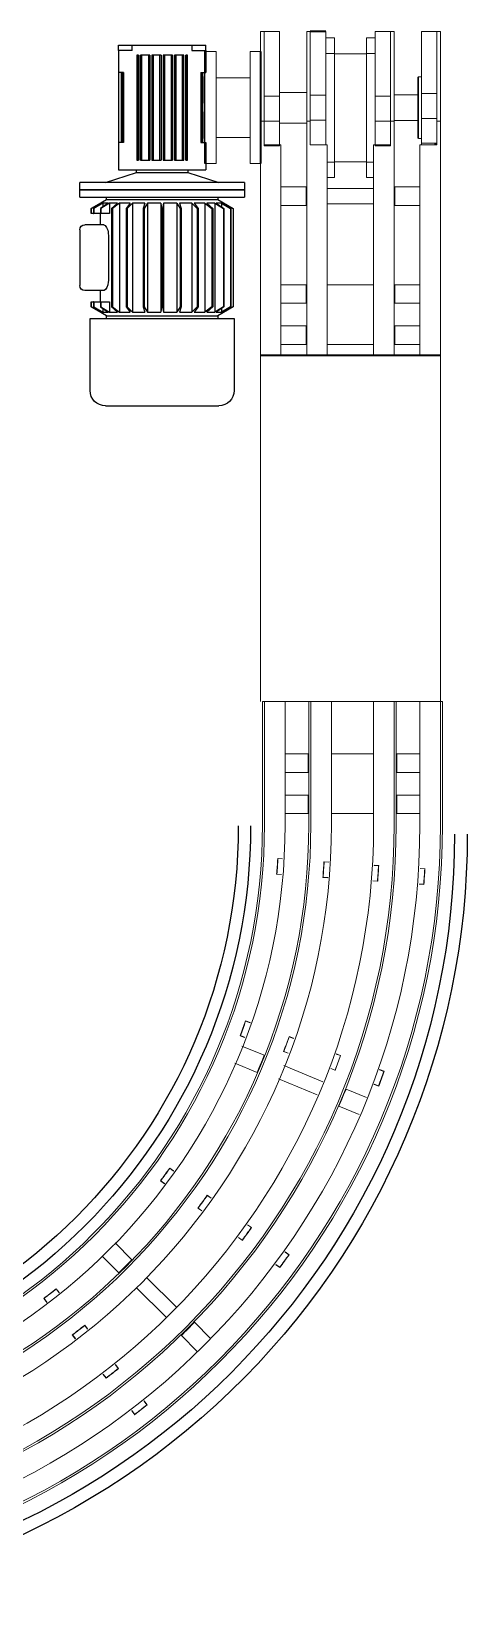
# Model space of a CAD drawing. Header units: millimetres. Extents: x -1052 to 3351, y 0 to 2015.
# Drawn here: x -318.99 to -312.73, y 1707.5 to 1730.28 of the extents above; entities that cross this region are included whole.
import ezdxf

# ---------------------------------------------------------------- set-up
doc = ezdxf.new("R2010")
doc.units = ezdxf.units.MM
for name, color, linetype, lineweight in [('02___PRT_ALL_AXES', 7, 'Continuous', 18), ('175SSD-BZ-10DXF_CONTINUOUS_LINE', 7, 'Continuous', 18), ('175SSD-BZ-11DXF_CONTINUOUS_LINE', 7, 'Continuous', 18), ('175SSD-BZ-30DXF_CONTINUOUS_LINE', 7, 'Continuous', 18), ('AM_CL', 7, 'Continuous', 15), ('PRT0428_DXF_CONTINUOUS_LINE', 7, 'Continuous', 18), ('粗实线层', 7, 'Continuous', 35)]:
    doc.layers.add(name, color=color, linetype=linetype, lineweight=lineweight)
doc.layers.add('@ New Renovation', color=7, linetype='Continuous')

# ---------------------------------------------------------------- blocks, each defined once
blk = doc.blocks.new('GHFF_1')
at = {"color": 0}
blk.add_line((22508.5, 8302.8), (22683.5, 8302.8), dxfattribs=at)
for centre, radius, end in [((23237, 8431.9), 752.5, 182.0888), ((23237, 8431.9), 740, 180), ((23245.1, 8423.8), 550, 180), ((23245.1, 8423.8), 538, 180)]:
    blk.add_arc(centre, radius, 90, end, dxfattribs=at)
at = {"layer": '175SSD-BZ-11DXF_CONTINUOUS_LINE', "color": 0, "linetype": 'Continuous'}
for p, q in [((23257, 9115.8), (23257, 9138.3)), ((23275, 9115.8), (23275, 9138.3)), ((23297, 9115.8), (23297, 9138.3)), ((23315, 9115.8), (23315, 9138.3)), ((23275, 9115.8), (23257, 9115.8)), ((23257.5, 9115.3), (23257, 9115.8)), ((23274.5, 9115.3), (23275, 9115.8)), ((23315, 9115.8), (23297, 9115.8)), ((23297.5, 9115.3), (23297, 9115.8)), ((23314.5, 9115.3), (23315, 9115.8)), ((23257, 9093.3), (23257, 9052.3)), ((23315, 9052.3), (23315, 9093.3)), ((23257.5, 9030.3), (23257, 9029.8)), ((23257, 9007.3), (23257, 9029.8)), ((23257, 9029.8), (23275, 9029.8)), ((23274.5, 9030.3), (23275, 9029.8)), ((23275, 9007.3), (23275, 9029.8)), ((23297.5, 9030.3), (23297, 9029.8)), ((23297, 9007.3), (23297, 9029.8)), ((23297, 9029.8), (23315, 9029.8)), ((23314.5, 9030.3), (23315, 9029.8)), ((23315, 9007.3), (23315, 9029.8)), ((22553, 8411.8), (22530.5, 8411.8)), ((22553, 8411.8), (22553, 8393.8)), ((22553.5, 8411.3), (22553, 8411.8)), ((22616.5, 8411.8), (22575.5, 8411.8)), ((22638.5, 8411.3), (22639, 8411.8)), ((22639, 8393.8), (22639, 8411.8)), ((22661.5, 8411.8), (22639, 8411.8)), ((22553, 8393.8), (22530.5, 8393.8)), ((22553.5, 8394.3), (22553, 8393.8)), ((22638.5, 8394.3), (22639, 8393.8)), ((22661.5, 8393.8), (22639, 8393.8)), ((22553, 8371.8), (22530.5, 8371.8)), ((22553, 8371.8), (22553, 8353.8)), ((22553.5, 8371.3), (22553, 8371.8)), ((22638.5, 8371.3), (22639, 8371.8)), ((22639, 8353.8), (22639, 8371.8)), ((22661.5, 8371.8), (22639, 8371.8)), ((22553, 8353.8), (22530.5, 8353.8)), ((22553.5, 8354.3), (22553, 8353.8)), ((22575.5, 8353.8), (22616.5, 8353.8)), ((22638.5, 8354.3), (22639, 8353.8)), ((22661.5, 8353.8), (22639, 8353.8))]:
    blk.add_line(p, q, dxfattribs=at)
at = {"layer": '175SSD-BZ-30DXF_CONTINUOUS_LINE', "color": 0, "linetype": 'Continuous'}
for p, q in [((23246, 9160.3), (23366, 9160.3)), ((23366, 9158.3), (23246, 9158.3)), ((23246, 9158.3), (23366, 9158.3)), ((23366, 9160.3), (23366, 8985.3)), ((23188.3, 9137.5), (23188, 9142.2)), ((23188.2, 9142), (23188.5, 9137.5)), ((23188.3, 9137.5), (23188.5, 9137.5)), ((23203.5, 9138.6), (23203.2, 9143.1)), ((23203.4, 9143.3), (23203.7, 9138.6)), ((23203.5, 9138.6), (23203.7, 9138.6)), ((23366, 9138.3), (23246, 9138.3)), ((23246, 9115.3), (23366, 9115.3)), ((23007.9, 9099.2), (23006.3, 9103.3)), ((23006.4, 9103.6), (23008.1, 9099.2)), ((23007.9, 9099.2), (23008.1, 9099.2)), ((23366, 9113.3), (23246, 9113.3)), ((23246, 9113.3), (23366, 9113.3)), ((22981, 9086.3), (22989.2, 9066.5)), ((22993.6, 9094), (22992, 9098.3)), ((22992.2, 9098.2), (22993.8, 9094)), ((22993.6, 9094), (22993.8, 9094)), ((23191.5, 9092.6), (23191.2, 9097.3)), ((23191.4, 9097.1), (23191.7, 9092.6)), ((23191.5, 9092.6), (23191.7, 9092.6)), ((23206.6, 9093.7), (23206.3, 9098.2)), ((23206.5, 9098.4), (23206.8, 9093.7)), ((23206.6, 9093.7), (23206.8, 9093.7)), ((23366, 9093.3), (23246, 9093.3)), ((22964.3, 9079.4), (22972.5, 9059.6)), ((22974.2, 9060.3), (22972.5, 9059.6)), ((22973.2, 9059.4), (22972.5, 9059.6)), ((22977.2, 9061.6), (22974.2, 9060.3)), ((22978.4, 9062.1), (22977.2, 9061.6)), ((22983.5, 9064.2), (22978.4, 9062.1)), ((22984.7, 9064.7), (22983.5, 9064.2)), ((22989.2, 9066.5), (22984.7, 9064.7)), ((22988.9, 9065.9), (22989.2, 9066.5)), ((23009, 9051.7), (23007.4, 9056)), ((23007.6, 9055.9), (23009.2, 9051.7)), ((23023.2, 9056.9), (23021.7, 9061.1)), ((23021.8, 9061.3), (23023.5, 9056.9)), ((23023.2, 9056.9), (23023.5, 9056.9)), ((22983.4, 9038.6), (22999, 9000.8)), ((22996.3, 9044), (23012, 9006.2)), ((23009, 9051.7), (23009.2, 9051.7)), ((23194.9, 9044), (23194.5, 9048.7)), ((23194.5, 9048.7), (23194.7, 9048.7)), ((23194.7, 9048.7), (23195.1, 9044.2)), ((23210, 9045.3), (23209.7, 9049.8)), ((23209.7, 9049.8), (23209.9, 9049.8)), ((23209.9, 9049.8), (23210.2, 9045.1)), ((23246, 9052.3), (23366, 9052.3)), ((23366, 9032.3), (23246, 9032.3)), ((23246, 9032.3), (23366, 9032.3)), ((23366, 9030.3), (23246, 9030.3)), ((22830.6, 9007.3), (22828, 9010.9)), ((22828.1, 9011.2), (22830.9, 9007.3)), ((22830.6, 9007.3), (22830.9, 9007.3)), ((23024, 9010.3), (23024.2, 9010.3)), ((23025.6, 9005.9), (23024, 9010.3)), ((23024.2, 9010.3), (23025.8, 9006.1)), ((23038.3, 9015.5), (23038.5, 9015.5)), ((23039.8, 9011.3), (23038.3, 9015.5)), ((23038.5, 9015.5), (23040.1, 9011.1)), ((23246, 9007.3), (23366, 9007.3)), ((22818.3, 8998.4), (22815.6, 9002.1)), ((22815.9, 9002.1), (22818.6, 8998.4)), ((22818.3, 8998.4), (22818.6, 8998.4)), ((23198, 8999.1), (23197.7, 9003.8)), ((23197.9, 9003.8), (23197.7, 9003.8)), ((23197.9, 9003.8), (23198.2, 8999.4)), ((23213.2, 9000.4), (23212.9, 9004.9)), ((23213.1, 9004.9), (23212.9, 9004.9)), ((23213.1, 9004.9), (23213.4, 9000.2)), ((23005.4, 8980.2), (23010, 8982.1)), ((23005.7, 8980.8), (23005.4, 8980.2)), ((23005.4, 8980.2), (23014.4, 8958.5)), ((23010, 8982.1), (23017.5, 8985.2)), ((23017.5, 8985.2), (23022.1, 8987.1)), ((23021.4, 8987.3), (23022.1, 8987.1)), ((23022.1, 8987.1), (23031, 8965.4)), ((23366, 8987.3), (23246, 8987.3)), ((23246, 8987.3), (23366, 8987.3)), ((23366, 8985.3), (23246, 8985.3)), ((22844.8, 8962), (22842.1, 8965.7)), ((22842.4, 8965.7), (22845, 8962)), ((22844.8, 8962), (22845, 8962)), ((22854.5, 8974.8), (22857.3, 8970.9)), ((22857.1, 8970.9), (22854.5, 8974.5)), ((22857.1, 8970.9), (22857.3, 8970.9)), ((23039.6, 8968), (23039.4, 8968)), ((23041, 8963.6), (23039.4, 8968)), ((23039.6, 8968), (23041.1, 8963.8)), ((23053.9, 8973.2), (23053.7, 8973.2)), ((23055.2, 8969), (23053.7, 8973.2)), ((23053.9, 8973.2), (23055.5, 8968.8)), ((22746.8, 8934.8), (22762.4, 8919.2)), ((22883, 8935.3), (22883.2, 8935.3)), ((22885.6, 8931.6), (22883, 8935.3)), ((22883.2, 8935.3), (22885.9, 8931.6)), ((22734.1, 8922), (22749.6, 8906.5)), ((22758.1, 8914.9), (22754.1, 8911)), ((22759, 8915.8), (22758.1, 8914.9)), ((22762.4, 8919.2), (22759, 8915.8)), ((22762.4, 8918.5), (22762.4, 8919.2)), ((22870.7, 8926.4), (22870.9, 8926.4)), ((22873.5, 8922.5), (22870.7, 8926.4)), ((22870.9, 8926.4), (22873.5, 8922.8)), ((22750.9, 8907.8), (22749.6, 8906.5)), ((22750.4, 8906.5), (22749.6, 8906.5)), ((22753.2, 8910), (22750.9, 8907.8)), ((22754.1, 8911), (22753.2, 8910)), ((22777.1, 8901.6), (22806.1, 8872.6)), ((22767.3, 8891.7), (22796.2, 8862.7)), ((22897.4, 8890), (22897.1, 8890)), ((22899.9, 8886.1), (22897.1, 8890)), ((22897.4, 8890), (22900, 8886.4)), ((22909.7, 8898.9), (22909.4, 8898.9)), ((22912.1, 8895.2), (22909.4, 8898.9)), ((22909.7, 8898.9), (22912.4, 8895.2)), ((22682.1, 8873.2), (22685.9, 8870.2)), ((22685.6, 8870.2), (22682.1, 8872.9)), ((22685.6, 8870.2), (22685.9, 8870.2)), ((22676.2, 8858.2), (22672.6, 8861.1)), ((22672.9, 8861.1), (22676.5, 8858.2)), ((22676.2, 8858.2), (22676.5, 8858.2)), ((22816.8, 8852), (22818.8, 8854)), ((22818.8, 8854), (22819.7, 8854.9)), ((22819.7, 8854.9), (22823.2, 8858.4)), ((22822.5, 8858.4), (22823.2, 8858.4)), ((22823.2, 8858.4), (22839.5, 8842.1)), ((22717.6, 8845.5), (22721.4, 8842.5)), ((22721, 8842.5), (22717.6, 8845.2)), ((22721, 8842.5), (22721.4, 8842.5)), ((22810.5, 8845.7), (22813.9, 8849.2)), ((22810.5, 8846.4), (22810.5, 8845.7)), ((22810.5, 8845.7), (22826.7, 8829.4)), ((22813.9, 8849.2), (22814.9, 8850.1)), ((22814.9, 8850.1), (22816.8, 8852)), ((22711.7, 8830.5), (22708.1, 8833.4)), ((22708.4, 8833.4), (22712, 8830.5)), ((22711.7, 8830.5), (22712, 8830.5)), ((22755.7, 8815.4), (22756, 8815.4)), ((22759.4, 8812.6), (22755.7, 8815.4)), ((22756, 8815.4), (22759.6, 8812.6)), ((22746.4, 8803.4), (22746.7, 8803.5)), ((22750.2, 8800.5), (22746.4, 8803.4)), ((22746.7, 8803.5), (22750.1, 8800.8)), ((22791.5, 8787.7), (22791.2, 8787.7)), ((22794.8, 8784.9), (22791.2, 8787.7)), ((22791.5, 8787.7), (22795.1, 8784.9)), ((22782.1, 8775.8), (22781.8, 8775.7)), ((22785.6, 8772.8), (22781.8, 8775.7)), ((22782.1, 8775.8), (22785.6, 8773.1)), ((22579.8, 8700.3), (22584.2, 8698.5)), ((22584.1, 8698.4), (22579.9, 8700.1)), ((22589.5, 8704.5), (22609.2, 8696.3)), ((22578.4, 8684.3), (22574, 8686)), ((22574.3, 8686.1), (22578.5, 8684.5)), ((22578.4, 8684.3), (22578.5, 8684.5)), ((22582.6, 8687.9), (22602.3, 8679.7)), ((22584.1, 8698.4), (22584.2, 8698.5)), ((22604.8, 8685.6), (22603, 8681.4)), ((22606.9, 8690.7), (22604.8, 8685.6)), ((22609.2, 8696.3), (22606.9, 8690.7)), ((22609.5, 8695.7), (22609.2, 8696.3)), ((22621.5, 8683.5), (22625.9, 8681.7)), ((22630.2, 8685.5), (22668, 8669.8)), ((22603, 8681.4), (22602.3, 8679.7)), ((22603, 8680), (22602.3, 8679.7)), ((22620.1, 8667.4), (22615.8, 8669.2)), ((22616, 8669.3), (22620.2, 8667.6)), ((22625.8, 8681.5), (22621.6, 8683.2)), ((22624.9, 8672.6), (22662.7, 8656.9)), ((22625.8, 8681.5), (22625.9, 8681.7)), ((22620.1, 8667.4), (22620.2, 8667.6)), ((22666.6, 8665), (22666.7, 8665.2)), ((22670.8, 8663.3), (22666.6, 8665)), ((22666.7, 8665.2), (22671, 8663.4)), ((22683.7, 8651.3), (22688.7, 8663.4)), ((22688, 8663.2), (22688.7, 8663.4)), ((22688.7, 8663.4), (22710.3, 8654.5)), ((22660.9, 8650.9), (22661, 8651.1)), ((22665.3, 8649.2), (22660.9, 8650.9)), ((22661, 8651.1), (22665.2, 8649.4)), ((22681.5, 8647.5), (22681.8, 8646.8)), ((22681.8, 8646.8), (22683.7, 8651.3)), ((22681.8, 8646.8), (22703.4, 8637.8)), ((22708.3, 8648.2), (22708.4, 8648.3)), ((22712.5, 8646.5), (22708.3, 8648.2)), ((22708.4, 8648.3), (22712.8, 8646.6)), ((22702.6, 8634.1), (22702.7, 8634.3)), ((22707, 8632.3), (22702.6, 8634.1)), ((22702.7, 8634.3), (22706.9, 8632.6)), ((22529.1, 8505.9), (22533.8, 8505.4)), ((22533.8, 8505.2), (22529.3, 8505.7)), ((22533.8, 8505.2), (22533.8, 8505.4)), ((22573.9, 8501.2), (22578.6, 8500.7)), ((22578.5, 8500.5), (22574.1, 8501)), ((22578.5, 8500.5), (22578.6, 8500.7)), ((22532.2, 8490.1), (22527.5, 8490.6)), ((22527.7, 8490.8), (22532.2, 8490.3)), ((22532.2, 8490.1), (22532.2, 8490.3)), ((22577, 8485.4), (22572.3, 8485.9)), ((22572.5, 8486.1), (22577, 8485.6)), ((22577, 8485.4), (22577, 8485.6)), ((22622.3, 8495.9), (22622.3, 8496.1)), ((22622.3, 8496.1), (22627, 8495.6)), ((22626.8, 8495.5), (22622.3, 8495.9)), ((22667.1, 8491.2), (22667.1, 8491.4)), ((22667.1, 8491.4), (22671.8, 8490.9)), ((22671.5, 8490.8), (22667.1, 8491.2)), ((22620.7, 8480.8), (22620.7, 8481)), ((22620.7, 8481), (22625.2, 8480.5)), ((22625.4, 8480.3), (22620.7, 8480.8)), ((22665.5, 8476.1), (22665.5, 8476.3)), ((22665.5, 8476.3), (22670, 8475.8)), ((22670.1, 8475.6), (22665.5, 8476.1)), ((22508.5, 8302.8), (22508.5, 8422.8)), ((22510.5, 8302.8), (22510.5, 8422.8)), ((22510.5, 8422.8), (22510.5, 8302.8)), ((22530.5, 8422.8), (22530.5, 8302.8)), ((22553.5, 8302.8), (22553.5, 8422.8)), ((22555.5, 8302.8), (22555.5, 8422.8)), ((22555.5, 8422.8), (22555.5, 8302.8)), ((22575.5, 8422.8), (22575.5, 8302.8)), ((22616.5, 8302.8), (22616.5, 8422.8)), ((22636.5, 8302.8), (22636.5, 8422.8)), ((22636.5, 8422.8), (22636.5, 8302.8)), ((22638.5, 8422.8), (22638.5, 8302.8)), ((22661.5, 8302.8), (22661.5, 8422.8)), ((22681.5, 8302.8), (22681.5, 8422.8)), ((22681.5, 8422.8), (22681.5, 8302.8)), ((22683.5, 8422.8), (22683.5, 8302.8)), ((22510.5, 8302.8), (22508.5, 8302.8)), ((22530.5, 8302.8), (22510.5, 8302.8)), ((22555.5, 8302.8), (22553.5, 8302.8)), ((22575.5, 8302.8), (22555.5, 8302.8)), ((22636.5, 8302.8), (22616.5, 8302.8)), ((22638.5, 8302.8), (22636.5, 8302.8)), ((22681.5, 8302.8), (22661.5, 8302.8)), ((22683.5, 8302.8), (22681.5, 8302.8))]:
    blk.add_line(p, q, dxfattribs=at)
for radius, start, end in [(737.5, 90, 180), (735.5, 90, 180), (735.5, 90, 180), (715.5, 90, 180), (721.7, 93.3887, 94.6113), (721.5, 93.4044, 94.5956), (692.5, 90, 180), (690.5, 90, 180), (690.5, 90, 180), (721.7, 109.3887, 110.6113), (721.5, 109.4044, 110.5956), (670.5, 90, 180), (676.7, 93.348, 94.652), (676.5, 93.3648, 94.6352), (676.7, 109.348, 110.652), (676.5, 109.3648, 110.6352), (629.5, 90, 180), (623.3, 93.2922, 94.7078), (623.5, 93.3108, 94.6892), (609.5, 90, 180), (609.5, 90, 180), (607.5, 90, 180), (584.5, 90, 180), (721.7, 125.3887, 126.6113), (721.5, 125.4044, 126.5956), (623.3, 109.2922, 110.7078), (623.5, 109.3108, 110.6892), (578.3, 93.2371, 94.7629), (578.5, 93.2572, 94.7428), (564.5, 90, 180), (564.5, 90, 180), (562.5, 90, 180), (676.7, 125.348, 126.652), (676.5, 125.3648, 126.6352), (578.3, 109.2371, 110.7629), (578.5, 109.2572, 110.7428), (623.5, 125.3108, 126.6892), (623.3, 125.2922, 126.7078), (578.3, 125.2371, 126.7629), (578.5, 125.2572, 126.7428), (721.7, 141.3887, 142.6113), (721.5, 141.4044, 142.5956), (676.7, 141.348, 142.652), (676.5, 141.3648, 142.6352), (623.5, 141.3108, 142.6892), (623.3, 141.2922, 142.7078), (578.5, 141.2572, 142.7428), (578.3, 141.2371, 142.7629), (721.7, 157.3887, 158.6113), (721.5, 157.4044, 158.5956), (676.7, 157.348, 158.652), (676.5, 157.3648, 158.6352), (623.5, 157.3108, 158.6892), (623.3, 157.2922, 158.7078), (578.5, 157.2572, 158.7428), (578.3, 157.2371, 158.7629), (721.7, 173.3887, 174.6113), (721.5, 173.4044, 174.5956), (676.7, 173.348, 174.652), (676.5, 173.3648, 174.6352), (623.5, 173.3108, 174.6892), (623.3, 173.2922, 174.7078), (578.5, 173.2572, 174.7428), (578.3, 173.2371, 174.7629)]:
    blk.add_arc((23246, 8422.8), radius, start, end, dxfattribs=at)
at = {"layer": 'PRT0428_DXF_CONTINUOUS_LINE', "color": 0, "linetype": 'Continuous'}
for p, q in [((22517.5, 8302.8), (22508.5, 8302.8)), ((22532.5, 8302.8), (22530.5, 8302.8)), ((22562.4, 8302.8), (22553.5, 8302.8)), ((22616.5, 8302.8), (22575.5, 8302.8)), ((22638.5, 8302.8), (22629.6, 8302.8)), ((22661.5, 8302.8), (22659.5, 8302.8)), ((22683.5, 8302.8), (22674.5, 8302.8))]:
    blk.add_line(p, q, dxfattribs=at)
blk = doc.blocks.new('电机_1')
blk.add_line((200.5, 94.2), (91.5, 94.2))
at = {"layer": '02___PRT_ALL_AXES', "color": 7, "linetype": 'Continuous'}
for p, q in [((91.5, 94.2), (91.5, 84.2)), ((200.5, 94.2), (200.5, 84.2)), ((91.5, 84.2), (200.5, 84.2)), ((117, 84.2), (117, 51.2)), ((175, 84.2), (175, 51.2)), ((91.5, 51.2), (200.5, 51.2)), ((91.5, 51.2), (91.5, 40.2)), ((200.5, 51.2), (200.5, 40.2))]:
    blk.add_line(p, q, dxfattribs=at)
at = {"layer": '@ New Renovation', "color": 0, "linetype": 'Continuous'}
for p, q in [((59, -81.3), (59, 78.7)), ((66, 78.7), (59, 78.7)), ((66, -81.3), (66, 78.7)), ((66, 78.7), (66, -81.3)), ((73, 78.7), (66, 78.7)), ((73, 78.7), (73, -81.3)), ((-59, 68.7), (-129, 68.7)), ((-59, -71.3), (-59, 68.7)), ((-47.8, 67.7), (-56.5, 52.7)), ((-47.8, 67.7), (-53, 58.7)), ((-47.8, 65.5), (-53, 57)), ((-47.8, 65.2), (-53, 56.3)), ((47.8, 67.7), (-47.8, 67.7)), ((-47.8, 67.7), (-47.8, 67.7)), ((47.8, 67.7), (-47.8, 67.7)), ((47.8, 65.5), (-47.8, 65.5)), ((-47.8, 65.2), (-47.8, 65.5)), ((47.8, 65.2), (-47.8, 65.2)), ((47.8, 67.7), (47.8, 67.7)), ((53, 58.7), (47.8, 67.7)), ((56.5, 52.7), (47.8, 67.7)), ((53, 57), (47.8, 65.5)), ((47.8, 65.2), (47.8, 65.5)), ((53, 56.3), (47.8, 65.2)), ((-144, -56.3), (-144, 53.7)), ((-56.5, 52.7), (-59, 52.7)), ((-56.5, -55.3), (-56.5, 52.7)), ((-52, 58.7), (-53, 58.7)), ((-47.8, 58.7), (-53, 51.3)), ((-53, 57), (-53, 58.7)), ((-47.8, 58.2), (-53, 50)), ((-49.5, 56.3), (-53, 56.3)), ((-53, 51.3), (-53, 56.3)), ((53, 50), (-53, 50)), ((-53, 42), (-53, 50)), ((-47.8, 47.9), (-53, 42)), ((-47.8, 47.1), (-53, 40.2)), ((47.8, 58.7), (-47.8, 58.7)), ((-47.8, 58.2), (-47.8, 58.7)), ((47.8, 58.2), (-47.8, 58.2)), ((47.8, 47.9), (-47.8, 47.9)), ((-47.8, 47.1), (-47.8, 47.9)), ((47.8, 47.1), (-47.8, 47.1)), ((53, 51.3), (47.8, 58.7)), ((47.8, 58.2), (47.8, 58.7)), ((53, 50), (47.8, 58.2)), ((53, 42), (47.8, 47.9)), ((47.8, 47.1), (47.8, 47.9)), ((53, 40.2), (47.8, 47.1)), ((53, 56.3), (49.5, 56.3)), ((53, 58.7), (52, 58.7)), ((53, 58.7), (53, 57)), ((53, 56.3), (53, 51.3)), ((53, 50), (53, 42)), ((56.5, -55.3), (56.5, 52.7)), ((59, 52.7), (56.5, 52.7)), ((83, 23.7), (73, 53.7)), ((53, 40.2), (-53, 40.2)), ((-53, 29.8), (-53, 40.2)), ((-47.8, 33.6), (-53, 29.8)), ((-47.8, 32.8), (-53, 27.6)), ((47.8, 33.6), (-47.8, 33.6)), ((-47.8, 32.8), (-47.8, 33.6)), ((47.8, 32.8), (-47.8, 32.8)), ((53, 29.8), (47.8, 33.6)), ((47.8, 32.8), (47.8, 33.6)), ((53, 27.6), (47.8, 32.8)), ((53, 40.2), (53, 29.8)), ((112, 41.2), (85.5, 41.2)), ((85.5, -43.8), (85.5, 41.2)), ((91.5, 40.2), (200.5, 40.2)), ((111.9, 38.2), (115.9, 38.2)), ((111.9, 37.2), (180.1, 37.2)), ((112, 36.2), (112, 41.2)), ((112, 40.2), (180, 40.2)), ((180, 36.2), (112, 36.2)), ((141.7, 38.2), (115.9, 38.2)), ((141.7, 38.2), (143.5, 38.2)), ((143.5, 38.2), (148.5, 38.2)), ((143.5, 37.2), (143.5, 38.2)), ((148.5, 38.2), (150.3, 38.2)), ((148.5, 37.2), (148.5, 38.2)), ((176.1, 38.2), (150.3, 38.2)), ((176.1, 38.2), (180.1, 38.2)), ((201.5, 41.2), (180, 41.2)), ((180, 36.2), (180, 41.2)), ((201.5, 41.2), (206.5, 41.2)), ((201.5, 27.7), (201.5, 41.2)), ((206.5, 33.7), (206.5, 41.2)), ((206.5, 27.7), (206.5, 33.7)), ((53, 27.6), (-53, 27.6)), ((-53, 15.5), (-53, 27.6)), ((-47.8, 17.1), (-53, 15.5)), ((-47.8, 16.1), (-53, 13)), ((47.8, 17.1), (-47.8, 17.1)), ((-47.8, 16.1), (-47.8, 17.1)), ((47.8, 16.1), (-47.8, 16.1)), ((53, 15.5), (47.8, 17.1)), ((47.8, 16.1), (47.8, 17.1)), ((53, 13), (47.8, 16.1)), ((53, 27.6), (53, 15.5)), ((83, -26.3), (83, 23.7)), ((85.5, 23.7), (83, 23.7)), ((95, 21.7), (95, 23.2)), ((95, 23.2), (197, 23.2)), ((95, 22.9), (197, 22.9)), ((95, 21.7), (197, 21.7)), ((95, 10.7), (95, 19.7)), ((95, 19.7), (197, 19.7)), ((95, 18.4), (197, 18.4)), ((197, 23.2), (197, 21.7)), ((197, 19.7), (197, 10.7)), ((206.5, 27.7), (201.5, 27.7)), ((206.5, -30.3), (206.5, 27.7)), ((53, 13), (-53, 13)), ((-53, 0), (-53, 13)), ((53, 0), (-53, 0)), ((-47.8, -0.8), (-53, 0)), ((53, 13), (53, 0)), ((197, 12), (95, 12)), ((197, 10.7), (95, 10.7)), ((95, -0.3), (95, 8.7)), ((197, 8.7), (95, 8.7)), ((197, 7.4), (95, 7.4)), ((197, 1), (95, 1)), ((197, 8.7), (197, -0.3)), ((-47.8, -1.8), (-53, -2.6)), ((53, -2.6), (-53, -2.6)), ((-53, -15.6), (-53, -2.6)), ((47.8, -0.8), (-47.8, -0.8)), ((-47.8, -1.8), (-47.8, -0.8)), ((47.8, -1.8), (-47.8, -1.8)), ((53, 0), (47.8, -0.8)), ((47.8, -1.8), (47.8, -0.8)), ((53, -2.6), (47.8, -1.8)), ((53, -2.6), (53, -15.6)), ((197, -0.3), (95, -0.3)), ((95, -11.3), (95, -2.3)), ((197, -2.3), (95, -2.3)), ((95, -3.6), (197, -3.6)), ((197, -10), (95, -10)), ((197, -11.3), (95, -11.3)), ((95, -22.3), (95, -13.3)), ((197, -13.3), (95, -13.3)), ((197, -14.6), (95, -14.6)), ((197, -2.3), (197, -11.3)), ((197, -13.3), (197, -22.3)), ((53, -15.6), (-53, -15.6)), ((-47.8, -18.7), (-53, -15.6)), ((-53, -30.2), (-53, -18.1)), ((-47.8, -19.6), (-53, -18.1)), ((53, -30.2), (-53, -30.2)), ((-47.8, -35.4), (-53, -30.2)), ((47.8, -18.7), (-47.8, -18.7)), ((-47.8, -19.6), (-47.8, -18.7)), ((47.8, -19.6), (-47.8, -19.6)), ((53, -15.6), (47.8, -18.7)), ((53, -18.1), (47.8, -19.6)), ((47.8, -19.6), (47.8, -18.7)), ((53, -30.2), (47.8, -35.4)), ((53, -18.1), (53, -30.2)), ((73, -56.3), (83, -26.3)), ((83, -26.3), (85.5, -26.3)), ((95, -21), (197, -21)), ((95, -22.3), (197, -22.3)), ((95, -25.8), (95, -24.3)), ((197, -24.3), (95, -24.3)), ((95, -25.4), (197, -25.4)), ((197, -25.8), (95, -25.8)), ((197, -24.3), (197, -25.8)), ((201.5, -30.3), (201.5, -43.8)), ((201.5, -30.3), (206.5, -30.3)), ((206.5, -36.3), (206.5, -30.3)), ((-53, -42.8), (-53, -32.4)), ((-47.8, -36.2), (-53, -32.4)), ((53, -42.8), (-53, -42.8)), ((-47.8, -49.7), (-53, -42.8)), ((-53, -52.6), (-53, -44.6)), ((-47.8, -50.4), (-53, -44.6)), ((47.8, -35.4), (-47.8, -35.4)), ((-47.8, -36.2), (-47.8, -35.4)), ((47.8, -36.2), (-47.8, -36.2)), ((53, -32.4), (47.8, -36.2)), ((47.8, -36.2), (47.8, -35.4)), ((53, -42.8), (47.8, -49.7)), ((53, -44.6), (47.8, -50.4)), ((53, -32.4), (53, -42.8)), ((53, -44.6), (53, -52.6)), ((112, -43.8), (85.5, -43.8)), ((112, -38.8), (112, -43.8)), ((180, -38.8), (112, -38.8)), ((112, -39.8), (180, -39.8)), ((112, -40.8), (143.5, -40.8)), ((180, -43.8), (112, -43.8)), ((143.5, -39.8), (143.5, -40.8)), ((143.5, -40.8), (148.5, -40.8)), ((148.5, -39.8), (148.5, -40.8)), ((148.5, -40.8), (180, -40.8)), ((180, -38.8), (180, -43.8)), ((201.5, -43.8), (180, -43.8)), ((201.5, -43.8), (206.5, -43.8)), ((206.5, -43.8), (206.5, -36.3)), ((-59, -55.3), (-56.5, -55.3)), ((-56.5, -55.3), (-47.8, -70.3)), ((-43, -52.6), (-53, -52.6)), ((-47.8, -60.8), (-53, -52.6)), ((-53, -58.9), (-53, -53.9)), ((-47.8, -61.3), (-53, -53.9)), ((-49.5, -58.9), (-53, -58.9)), ((-47.8, -67.8), (-53, -58.9)), ((-53, -61.3), (-53, -59.6)), ((-47.8, -68.1), (-53, -59.6)), ((-52, -61.3), (-53, -61.3)), ((-47.8, -70.3), (-53, -61.3)), ((47.8, -49.7), (-47.8, -49.7)), ((-47.8, -50.4), (-47.8, -49.7)), ((47.8, -50.4), (-47.8, -50.4)), ((-43, -60.8), (-47.8, -60.8)), ((-47.8, -61.3), (-47.8, -60.8)), ((-43, -61.3), (-47.8, -61.3)), ((-43, -60.8), (-43, -52.6)), ((-43, -60.8), (-43, -61.3)), ((-43, -67.8), (-43, -61.3)), ((-43, -61.3), (-32, -61.3)), ((-32, -58), (-32, -76.3)), ((22, -53.5), (-22, -53.5)), ((32, -58), (32, -76.3)), ((32, -61.3), (43, -61.3)), ((43, -52.6), (43, -60.8)), ((53, -52.6), (43, -52.6)), ((43, -61.3), (43, -60.8)), ((47.8, -60.8), (43, -60.8)), ((43, -61.3), (43, -67.8)), ((47.8, -61.3), (43, -61.3)), ((47.8, -50.4), (47.8, -49.7)), ((53, -52.6), (47.8, -60.8)), ((53, -53.9), (47.8, -61.3)), ((47.8, -70.3), (56.5, -55.3)), ((53, -58.9), (47.8, -67.8)), ((53, -59.6), (47.8, -68.1)), ((47.8, -61.3), (47.8, -60.8)), ((53, -61.3), (47.8, -70.3)), ((53, -58.9), (49.5, -58.9)), ((53, -61.3), (52, -61.3)), ((53, -53.9), (53, -58.9)), ((53, -59.6), (53, -61.3)), ((56.5, -55.3), (59, -55.3)), ((-129, -71.3), (-59, -71.3)), ((-43, -67.8), (-47.8, -67.8)), ((-47.8, -68.1), (-47.8, -67.8)), ((-43, -68.1), (-47.8, -68.1)), ((-43, -70.3), (-47.8, -70.3)), ((-47.8, -70.3), (-47.8, -70.3)), ((-47.8, -70.3), (-43, -70.3)), ((-43, -67.8), (-43, -68.1)), ((-43, -70.3), (-43, -68.1)), ((-43, -70.3), (-43, -70.3)), ((43, -68.1), (43, -67.8)), ((47.8, -67.8), (43, -67.8)), ((43, -68.1), (43, -70.3)), ((47.8, -68.1), (43, -68.1)), ((43, -70.3), (43, -70.3)), ((47.8, -70.3), (43, -70.3)), ((43, -70.3), (47.8, -70.3)), ((47.8, -68.1), (47.8, -67.8)), ((47.8, -70.3), (47.8, -70.3)), ((27, -81.3), (-27, -81.3)), ((59, -81.3), (66, -81.3)), ((66, -81.3), (73, -81.3))]:
    blk.add_line(p, q, dxfattribs=at)
for points in [[(-22, -53.5), (-23.8, -53.6), (-26.5, -54.1), (-28.9, -55), (-30.9, -56.2), (-31.9, -57.6), (-32, -58)], [(32, -58), (31.4, -56.7), (29.5, -55.3), (28.2, -54.7), (26.7, -54.2), (25.1, -53.8), (23.3, -53.6), (22, -53.5)]]:
    blk.add_lwpolyline(points, dxfattribs=at)
for centre, radius, start, end in [((-129, 53.7), 15, 90, 180), ((-129, -56.3), 15, 180, 270), ((-27, -76.3), 5, 180, 270), ((27, -76.3), 5, 270, 360)]:
    blk.add_arc(centre, radius, start, end, dxfattribs=at)
blk = doc.blocks.new('fhfhf_1')
blk.add_line((23419.9, 9542.7), (23434.9, 9542.7))
at = {"layer": '175SSD-BZ-10DXF_CONTINUOUS_LINE', "color": 7, "linetype": 'Continuous'}
for p, q in [((23311.9, 9542.7), (23308.4, 9542.7)), ((23308.4, 9542.7), (23308.4, 9227.7)), ((23311.9, 9542.7), (23311.9, 9480.4)), ((23356.9, 9542.7), (23353.4, 9542.7)), ((23353.4, 9542.7), (23353.4, 9227.7)), ((23356.9, 9542.7), (23356.9, 9432.7)), ((23380.4, 9536.6), (23371.9, 9536.6)), ((23380.4, 9536.6), (23380.4, 9521.6)), ((23419.9, 9536.6), (23411.4, 9536.6)), ((23411.4, 9521.6), (23411.4, 9536.6)), ((23438.4, 9542.7), (23434.9, 9542.7)), ((23438.4, 9542.7), (23438.4, 9227.7)), ((23483.4, 9542.7), (23479.9, 9542.7)), ((23479.9, 9542.7), (23479.9, 9432.7)), ((23483.4, 9542.7), (23483.4, 9227.7)), ((23380.4, 9521.6), (23371.9, 9521.6)), ((23380.4, 9521.6), (23380.4, 9415.9)), ((23380.4, 9521.2), (23411.4, 9521.2)), ((23419.9, 9521.6), (23411.4, 9521.6)), ((23411.4, 9521.6), (23411.4, 9415.9)), ((23326.9, 9498.7), (23329.9, 9498.7)), ((23329.9, 9498.7), (23329.9, 9438.7)), ((23330.4, 9498.2), (23329.9, 9498.7)), ((23330.4, 9498.2), (23330.4, 9439.2)), ((23353.4, 9481.2), (23330.4, 9481.2)), ((23464.9, 9483.7), (23438.4, 9483.7)), ((23311.9, 9455.7), (23308.4, 9455.7)), ((23353.4, 9456.2), (23330.4, 9456.2)), ((23356.9, 9455.7), (23353.4, 9455.7)), ((23434.9, 9456.7), (23434.9, 9432.7)), ((23438.4, 9455.7), (23434.9, 9455.7)), ((23464.9, 9453.7), (23438.4, 9453.7)), ((23483.4, 9455.7), (23479.9, 9455.7)), ((23326.9, 9438.7), (23329.9, 9438.7)), ((23330.4, 9439.2), (23329.9, 9438.7)), ((23311.9, 9434.3), (23311.9, 9432.7)), ((23311.9, 9432.7), (23328.4, 9432.7)), ((23328.4, 9432.7), (23328.4, 9227.7)), ((23356.9, 9432.7), (23373.4, 9432.7)), ((23373.4, 9432.7), (23373.4, 9227.7)), ((23434.9, 9432.7), (23418.4, 9432.7)), ((23418.4, 9432.7), (23418.4, 9227.7)), ((23479.9, 9432.7), (23463.4, 9432.7)), ((23463.4, 9432.7), (23463.4, 9227.7)), ((23373.4, 9415.9), (23380.4, 9415.9)), ((23380.4, 9416.2), (23411.4, 9416.2)), ((23380.4, 9415.9), (23380.4, 9400.8)), ((23411.4, 9415.9), (23418.4, 9415.9)), ((23411.4, 9400.8), (23411.4, 9415.9)), ((23373.4, 9400.8), (23380.4, 9400.8)), ((23411.4, 9400.8), (23418.4, 9400.8)), ((23328.4, 9227.7), (23308.4, 9227.7)), ((23373.4, 9227.7), (23353.4, 9227.7)), ((23438.4, 9227.7), (23418.4, 9227.7)), ((23483.4, 9227.7), (23463.4, 9227.7))]:
    blk.add_line(p, q, dxfattribs=at)
at = {"layer": '175SSD-BZ-11DXF_CONTINUOUS_LINE', "color": 7, "linetype": 'Continuous'}
for p, q in [((23311.9, 9542.7), (23326.9, 9542.7)), ((23311.9, 9542.7), (23311.9, 9434.2)), ((23326.9, 9542.7), (23326.9, 9432.7)), ((23371.9, 9542.7), (23356.9, 9542.7)), ((23356.9, 9542.7), (23356.9, 9431.7)), ((23371.9, 9542.7), (23371.9, 9431.7)), ((23419.9, 9542.7), (23419.9, 9432.7)), ((23434.9, 9542.7), (23434.9, 9432.7)), ((23479.9, 9542.7), (23464.9, 9542.7)), ((23464.9, 9542.7), (23464.9, 9431.7)), ((23479.9, 9542.7), (23479.9, 9431.7)), ((23311.9, 9482.5), (23326.9, 9482.5)), ((23356.9, 9480.1), (23371.9, 9480.1)), ((23419.9, 9481.1), (23434.9, 9481.1)), ((23464.9, 9480.1), (23479.9, 9480.1)), ((23326.9, 9458.3), (23311.9, 9458.3)), ((23371.9, 9455.7), (23356.9, 9455.7)), ((23434.9, 9456.7), (23419.9, 9456.7)), ((23479.9, 9455.7), (23464.9, 9455.7)), ((23326.9, 9434.3), (23311.9, 9434.3)), ((23313.9, 9433.5), (23311.9, 9433.5)), ((23313.9, 9434.2), (23313.9, 9432.7)), ((23313.9, 9434.2), (23326.9, 9434.2)), ((23371.9, 9431.7), (23356.9, 9431.7)), ((23434.9, 9432.7), (23419.9, 9432.7)), ((23479.9, 9431.7), (23464.9, 9431.7)), ((23352.9, 9391.7), (23328.4, 9391.7)), ((23352.9, 9391.7), (23352.9, 9373.7)), ((23353.4, 9391.2), (23352.9, 9391.7)), ((23438.4, 9391.2), (23438.9, 9391.7)), ((23463.4, 9391.7), (23438.9, 9391.7)), ((23438.9, 9373.7), (23438.9, 9391.7)), ((23373.4, 9390.2), (23418.4, 9390.2)), ((23352.9, 9373.7), (23328.4, 9373.7)), ((23353.4, 9374.2), (23352.9, 9373.7)), ((23373.4, 9375.2), (23418.4, 9375.2)), ((23438.4, 9374.2), (23438.9, 9373.7)), ((23463.4, 9373.7), (23438.9, 9373.7)), ((23328.4, 9296.7), (23352.9, 9296.7)), ((23352.9, 9296.7), (23352.9, 9278.7)), ((23353.4, 9296.2), (23352.9, 9296.7)), ((23418.4, 9296.7), (23373.4, 9296.7)), ((23438.4, 9296.2), (23438.9, 9296.7)), ((23438.9, 9278.7), (23438.9, 9296.7)), ((23438.9, 9296.7), (23463.4, 9296.7)), ((23328.4, 9278.7), (23352.9, 9278.7)), ((23353.4, 9279.2), (23352.9, 9278.7)), ((23438.4, 9279.2), (23438.9, 9278.7)), ((23438.9, 9278.7), (23463.4, 9278.7)), ((23328.4, 9256.7), (23352.9, 9256.7)), ((23352.9, 9256.7), (23352.9, 9238.7)), ((23353.4, 9256.2), (23352.9, 9256.7)), ((23438.4, 9256.2), (23438.9, 9256.7)), ((23438.9, 9238.7), (23438.9, 9256.7)), ((23438.9, 9256.7), (23463.4, 9256.7)), ((23328.4, 9238.7), (23352.9, 9238.7)), ((23353.4, 9239.2), (23352.9, 9238.7)), ((23373.4, 9238.7), (23418.4, 9238.7)), ((23438.4, 9239.2), (23438.9, 9238.7)), ((23438.9, 9238.7), (23463.4, 9238.7))]:
    blk.add_line(p, q, dxfattribs=at)
at = {"layer": '@ New Renovation', "color": 0}
blk.add_line((23308.4, 9227.7), (23483.4, 9227.7), dxfattribs=at)
at = {"rotation": 90}
blk.add_blockref('电机_1', (23577.6, 9322.9), dxfattribs=at)
blk = doc.blocks.new('*X857')
at = {"color": 3}
blk.add_line((-1543.6, 270), (-1543.6, 445), dxfattribs=at)
at = {"rotation": 90}
blk.add_blockref('fhfhf_1', (7684.1, -23038.4), dxfattribs=at)
blk = doc.blocks.new('*X856')
at = {"layer": '粗实线层'}
blk.add_blockref('*X857', (1817.1, -266.5), dxfattribs=at)

msp = doc.modelspace()

# ---------------------------------------------------------------- linework, layer by layer
at = {"layer": 'AM_CL'}
for p, q in [((-315.6993, 1725.6189), (-315.6993, 1720.6474)), ((-313.1107, 1725.6189), (-313.1107, 1720.6474))]:
    msp.add_line(p, q, dxfattribs=at)

# ---------------------------------------------------------------- block references
at = {"xscale": -0.01479181789831161, "yscale": 0.01479181789831161, "zscale": 0.01479181789831161, "rotation": 270}
msp.add_blockref('GHFF_1', (-448.5791, 1375.0213), dxfattribs=at)
at = {"layer": '粗实线层', "xscale": -0.01479181789831161, "yscale": 0.01479181789831161, "zscale": 0.01479181789831161, "rotation": 89.99999999999888}
msp.add_blockref('*X856', (-313.0595, 1729.6649), dxfattribs=at)

doc.saveas('drawing.dxf')
